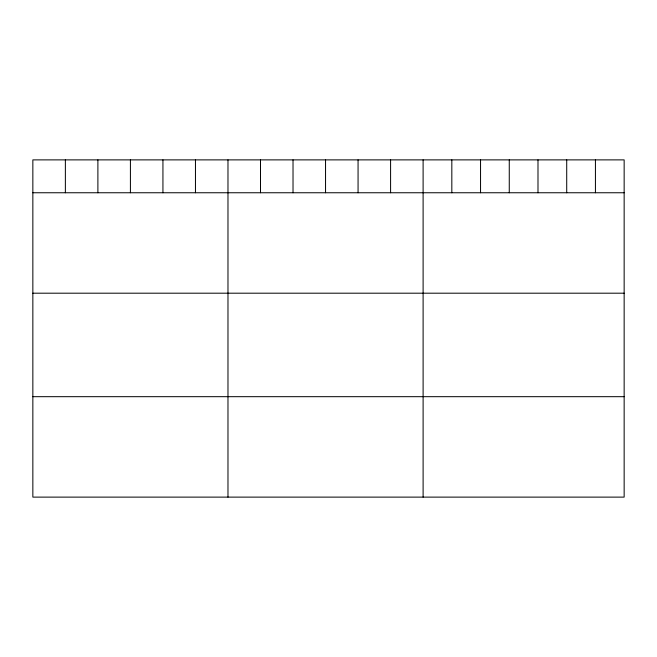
<?xml version="1.0" encoding="UTF-8"?>
<svg xmlns="http://www.w3.org/2000/svg" width="657" height="657" viewBox="0 0 657 657"><rect width="100%" height="100%" fill="white"/><g stroke="black" fill="none" stroke-linecap="round" stroke-linejoin="round"><path stroke-width="0.99" d="M624.15 192.756L624.15 497.119L32.85 497.119L32.85 159.881L624.15 159.881L624.15 192.756L32.85 192.756M32.85 293.194L624.15 293.194M32.85 396.68L624.15 396.68M595.431 159.881L595.431 192.756M566.712 159.881L566.712 192.756M537.993 159.881L537.993 192.756M509.265 159.881L509.265 192.756M480.546 159.881L480.546 192.756M451.827 159.881L451.827 192.756M423.108 159.881L423.108 497.119M390.587 159.881L390.587 192.756M358.065 159.881L358.065 192.756M325.543 159.881L325.543 192.756M293.022 159.881L293.022 192.756M260.5 159.881L260.5 192.756M227.979 159.881L227.979 497.119M195.458 159.881L195.458 192.756M162.936 159.881L162.936 192.756M130.415 159.881L130.415 192.756M97.893 159.881L97.893 192.756M65.371 159.881L65.371 192.756"/></g></svg>
